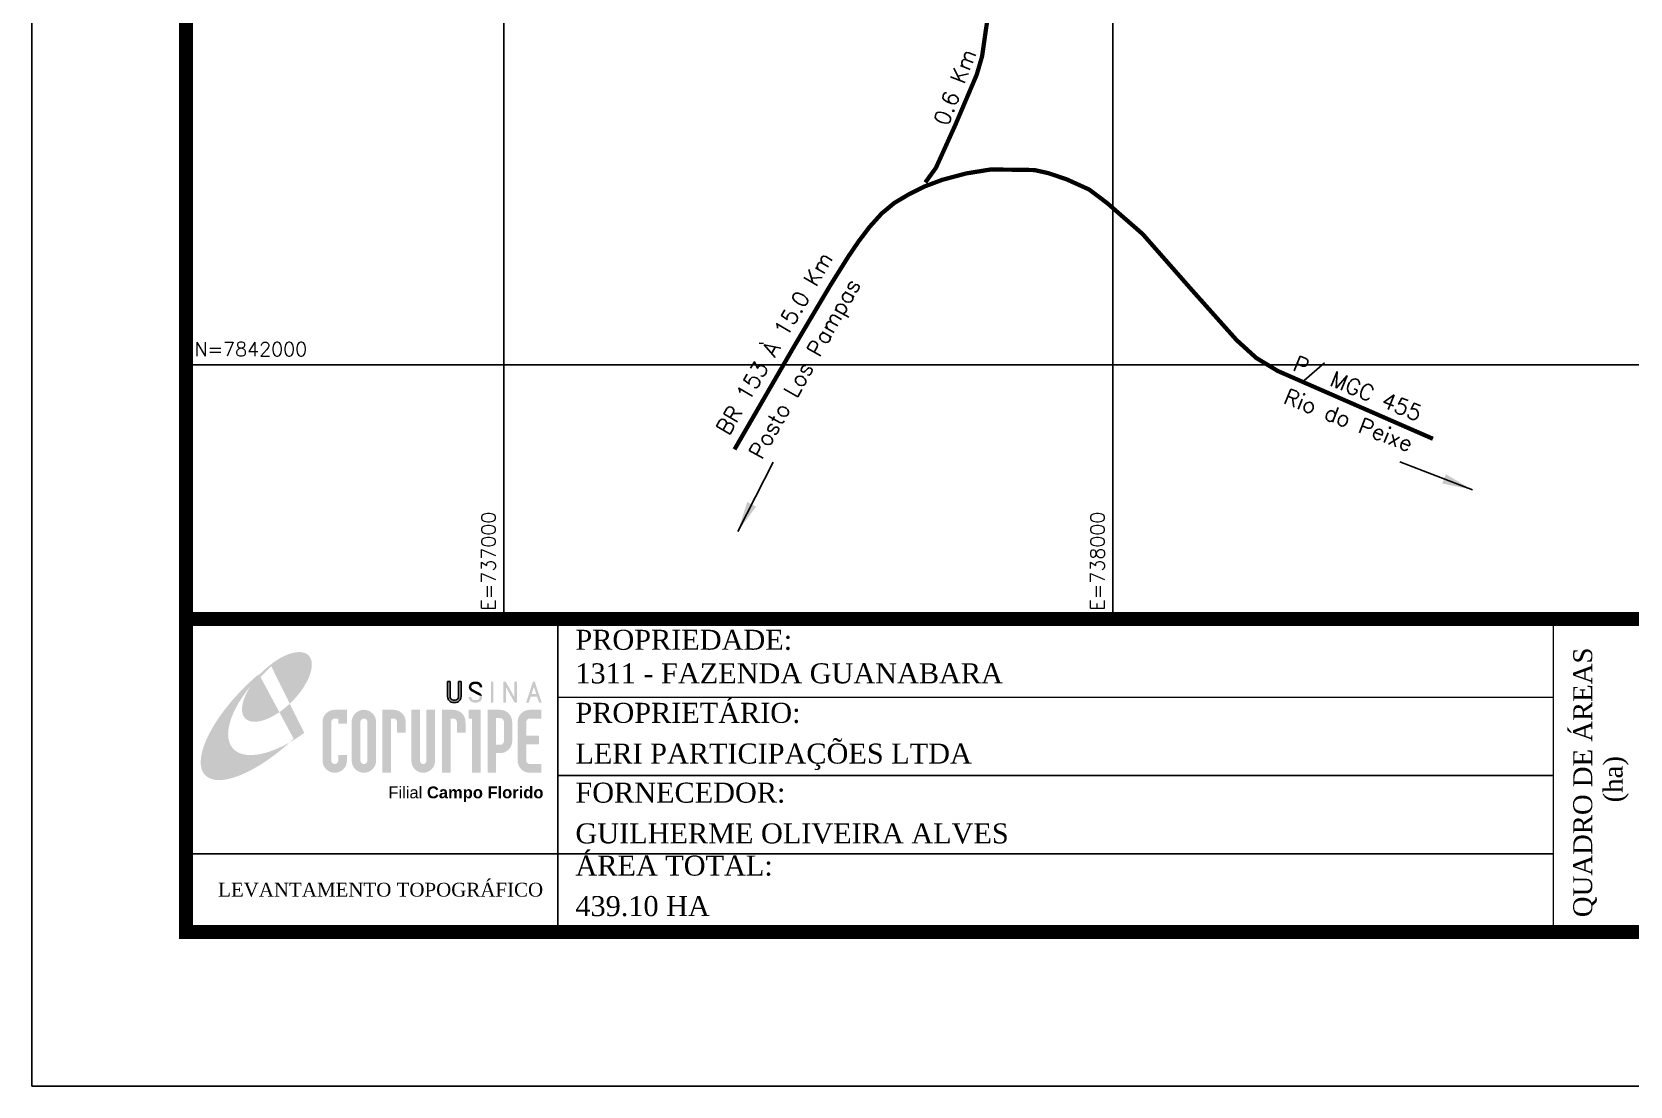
# Model space of a CAD drawing. Extents: x 736225 to 741536, y 7840815 to 7848326.
# Drawn here: x 736225 to 738850, y 7840815 to 7842547 of the extents above; entities that cross this region are included whole.
import ezdxf

# ---------------------------------------------------------------- set-up
doc = ezdxf.new("R2010")
doc.units = 0
doc.header["$LTSCALE"] = 0.6
doc.linetypes.add('CONTINUO', pattern=[0])
doc.linetypes.add('LIN0', pattern=[0])
for name, color, linetype in [('ESTRADA', 7, 'Continuous'), ('FOLHA', 5, 'Continuous'), ('MALHA', 8, 'Continuous'), ('MARGEM', 5, 'Continuous'), ('TEXTO', 7, 'Continuous'), ('TG', 7, 'LIN0')]:
    doc.layers.add(name, color=color, linetype=linetype)
doc.layers.add('TEXTO_DIVERSOS', color=7, linetype='Continuous', lineweight=5)
doc.styles.add('AGROCAD', font='romans.shx')
doc.styles.add('AREAS', font='times.ttf')
doc.styles.add('ARIAL', font='arial.ttf')
doc.styles.add('Simplex', font='simplex.shx')
doc.dimstyles.new('ISO-25', dxfattribs={"dimtxt": 2.5, "dimasz": 2.5, "dimexe": 1.25, "dimexo": 0.625, "dimtad": 1, "dimtxsty": 'Standard', "dimcen": 2.5, "dimadec": 0, "dimazin": 0, "dimtfac": 1, "dimtmove": 0, "dimatfit": 3, "dimfxl": 1, "dimarcsym": 0})

# ---------------------------------------------------------------- blocks, each defined once
blk = doc.blocks.new('A$C78F83FB3')
at = {"layer": 'MARGEM'}
h = blk.add_hatch(color=20, dxfattribs=at)
edge = h.paths.add_edge_path()
edge.add_ellipse((19.49, 23.77), major_axis=(-6.68, -6.67), ratio=0.469426, start_angle=292.7328, end_angle=601.2579)
edge.add_ellipse((22.83, 22.05), major_axis=(12.64, 11.29), ratio=0.457614, start_angle=79.9069, end_angle=107.9139)
edge = h.paths.add_edge_path()
edge.add_ellipse((18.28, 18.7), major_axis=(13.95, 13.59), ratio=0.386848, start_angle=63.9612, end_angle=264.5993)
edge.add_ellipse((22.83, 22.05), major_axis=(12.64, 11.29), ratio=0.457614, start_angle=107.9139, end_angle=245.1182, ccw=False)
edge.add_ellipse((19.49, 23.77), major_axis=(-6.68, -6.67), ratio=0.469426, start_angle=241.2579, end_angle=292.7328, ccw=False)
for color, points in [(20, [(15.46, 26.12), (14.17, 24.81), (14.06, 24.24), (14.39, 23.97), (14.67, 24.54), (19.47, 29.32), (18.48, 28.66), (17.31, 27.78)]), (7, [(58.42, 24.9), (57.9, 24.9), (57.9, 21.73, -0.414214), (57.15, 20.98), (56.84, 20.98, -0.414214), (56.09, 21.73), (56.09, 24.9), (55.57, 24.9), (55.57, 21.73, 0.414214), (56.84, 20.46), (57.15, 20.46, 0.414214), (58.42, 21.73)]), (7, [(61.7, 24.9), (61.23, 24.9, 0.396318), (60.04, 23.78), (60.04, 23.72, 0.151912), (60.39, 22.97), (60.46, 22.92), (62.18, 22), (62.85, 21.83, 0.12407), (62.51, 22.42), (60.75, 23.36, -0.13192), (60.56, 23.77, -0.385578), (61.23, 24.37), (61.7, 24.37, -0.414214), (62.37, 23.7), (62.89, 23.7, 0.414214)]), (7, [(62.37, 23.7), (62.89, 23.7, 0.414214), (61.7, 24.9), (61.23, 24.9, 0.396318), (60.04, 23.78), (60.04, 23.72, 0.151912), (60.39, 22.97), (60.46, 22.92), (62.18, 22), (62.18, 22, -0.131921), (62.37, 21.59, -0.385578), (61.7, 20.98), (61.23, 20.98, -0.414214), (60.56, 21.65), (60.04, 21.65, 0.414214), (61.23, 20.46), (61.7, 20.46, 0.402546), (62.89, 21.61, 0.165292), (62.51, 22.42), (60.75, 23.36, -0.13192), (60.56, 23.77, -0.385578), (61.23, 24.37), (61.7, 24.37, -0.414214)]), (7, [(30.97, 12.46), (29.13, 12.46), (29.13, 8.21, 1), (34.29, 8.21), (34.29, 9.41), (32.45, 9.41), (32.45, 8.21, -1), (30.97, 8.21)])]:
    blk.add_hatch(color=color, dxfattribs=at).paths.add_polyline_path(points)
h = blk.add_hatch(color=7, dxfattribs=at)
h.paths.add_polyline_path([(65.24, 24.9), (64.72, 24.9), (64.72, 20.46), (65.24, 20.46)])
h.paths.add_polyline_path([(67.38, 20.46), (67.9, 20.46), (67.9, 23.74), (69.74, 20.46), (70.23, 20.46), (70.23, 24.9), (69.71, 24.9), (69.71, 21.58), (67.85, 24.9), (67.38, 24.9)])
h.paths.add_polyline_path([(72.17, 20.46), (72.72, 20.46), (73.14, 21.73), (74.49, 21.73), (74.9, 20.46), (75.45, 20.46), (74, 24.9), (73.62, 24.9)])
h.paths.add_polyline_path([(73.81, 23.8), (74.32, 22.25), (73.31, 22.25)], flags=16)
h = blk.add_hatch(color=7, dxfattribs=at)
h.paths.add_polyline_path([(31.71, 18.93, 0.414214), (29.13, 16.35), (29.13, 12.46), (30.97, 12.46), (30.97, 16.35, -0.414214), (31.71, 17.09), (32.45, 17.09), (32.45, 16.02), (34.29, 16.02), (34.29, 18.93)])
h.paths.add_polyline_path([(44.15, 17.09, -0.414214), (44.89, 16.35), (44.89, 14.1), (46.72, 14.1), (46.72, 16.17, 0.433937), (44.15, 18.93), (41.77, 18.93), (41.77, 12.46), (43.61, 12.46), (43.61, 17.09)])
h.paths.add_polyline_path([(43.61, 12.46), (41.77, 12.46), (41.77, 5.62), (43.61, 5.62)])
h.paths.add_polyline_path([(47.92, 12.46), (49.75, 12.46), (49.75, 18.93), (47.92, 18.93)])
h.paths.add_polyline_path([(52.91, 18.93), (51.08, 18.93), (51.08, 12.46), (52.91, 12.46)])
h.paths.add_polyline_path([(51.08, 8.12, -1), (49.75, 8.12), (49.75, 12.46), (47.92, 12.46), (47.92, 8.12, 1), (52.91, 8.12), (52.91, 12.46), (51.08, 12.46)])
h.paths.add_polyline_path([(54.41, 12.46), (56.25, 12.46), (56.25, 17.09), (56.79, 17.09, -0.414214), (57.53, 16.35), (57.53, 14.1), (59.36, 14.1), (59.36, 16.17, 0.433937), (56.79, 18.93), (54.41, 18.93)])
h.paths.add_polyline_path([(56.25, 12.46), (54.41, 12.46), (54.41, 5.62), (56.25, 5.62)])
h.paths.add_polyline_path([(60.73, 12.46), (62.58, 12.46), (62.58, 18.93), (60.02, 18.93), (60.02, 17.08), (60.73, 17.08)])
h.paths.add_polyline_path([(62.58, 12.46), (60.73, 12.46), (60.73, 5.62), (62.58, 5.62)])
h.paths.add_polyline_path([(64.06, 12.46), (65.82, 12.46), (65.82, 17.17), (66.66, 17.17, -0.450417), (67.48, 16.25), (67.48, 12.46), (69.24, 12.46, 0.002307), (69.24, 12.48, 0.005282), (69.23, 12.54, -0.000938), (69.23, 12.53), (69.23, 16.17, 0.433937), (66.66, 18.93), (64.06, 18.93)])
h.paths.add_polyline_path([(64.06, 5.62), (65.82, 5.62), (65.82, 9.77), (66.66, 9.77, 0.426056), (69.24, 12.46), (67.48, 12.46), (67.48, 12.45, -0.450417), (66.66, 11.53), (65.82, 11.53), (65.82, 12.46), (64.06, 12.46)])
h.paths.add_polyline_path([(70.37, 12.46), (74.87, 12.46), (74.87, 13.44), (72.21, 13.44), (72.21, 16.35, -0.414214), (72.95, 17.09), (75.38, 17.09), (75.38, 18.93), (72.95, 18.93, 0.414214), (70.37, 16.35)])
h.paths.add_polyline_path([(72.21, 11.62), (74.87, 11.62), (74.87, 12.46), (70.37, 12.46), (70.37, 8.21, 0.414214), (72.95, 5.62), (75.38, 5.62), (75.38, 7.47), (72.95, 7.47, -0.414214), (72.21, 8.21)])
h = blk.add_hatch(color=7, dxfattribs=at)
h.paths.add_polyline_path([(35.29, 16.35), (35.29, 8.21, 1), (40.46, 8.21, 0.016978), (40.45, 8.38), (40.45, 16.17, 0.433937), (37.88, 18.93), (37.87, 18.93, 0.41391)])
h.paths.add_polyline_path([(38.62, 16.35), (38.62, 8.21, -1), (37.13, 8.21), (37.13, 16.35, -1)], flags=16)
at = {"layer": 'MARGEM', "color": 7}
blk.add_lwpolyline([(58.42, 24.9), (57.9, 24.9), (57.9, 21.73, -0.414214), (57.15, 20.98), (56.84, 20.98, -0.414214), (56.09, 21.73), (56.09, 24.9), (55.57, 24.9), (55.57, 21.73, 0.414214), (56.84, 20.46), (57.15, 20.46, 0.414214), (58.42, 21.73), (58.42, 24.9)], format="xyb", close=True, dxfattribs=at)
at = {"layer": 'MARGEM', "color": 252, "insert": (43.05, 2.72), "char_height": 2.5, "attachment_point": 1, "style": 'ARIAL'}
blk.add_mtext_dynamic_manual_height_columns('Filial {\\fArial|b1|i0|c0|p34;Campo Florido}', width=33.0271, gutter_width=2.46, heights=[2.95], dxfattribs=at)
blk = doc.blocks.new('d')
at = {"layer": 'MARGEM', "linetype": 'ByBlock', "xscale": 7.64501357423452, "yscale": 7.64501357423452, "zscale": 7.64501357423452}
blk.add_blockref('A$C78F83FB3', (729346.9, 7805661.4), dxfattribs=at)
blk = doc.blocks.new('coordi')
at = {"layer": 'MALHA', "linetype": 'Continuous', "style": 'AGROCAD'}
blk.add_attdef('COORDI', (6, 6), '', height=10, dxfattribs=at)

msp = doc.modelspace()

# ---------------------------------------------------------------- linework, layer by layer
at = {"layer": 'ESTRADA', "color": 7, "linetype": 'CONTINUO', "ltscale": 80, "const_width": 7}
for points in [[(737900.2, 7842829.3), (737898.5, 7842818.2), (737893.1, 7842805.1), (737864.1, 7842752.4), (737835.3, 7842702.1), (737821.6, 7842677.4), (737813.4, 7842662.6), (737808.2, 7842649.8), (737804.5, 7842625.9), (737798.5, 7842594.8), (737791.7, 7842550.8), (737785.4, 7842506.7), (737776.6, 7842476.5), (737741.7, 7842394.5), (737718.5, 7842343.1), (737709.4, 7842323.1), (737692.1, 7842299.4)], [(737378.7, 7841860.9), (737476.7, 7842030.2), (737535.7, 7842129.8), (737565.9, 7842178), (737582.4, 7842202.3), (737600.7, 7842226.5), (737620.4, 7842248.4), (737641.4, 7842265.8), (737665.2, 7842279.9), (737690.8, 7842292.7), (737720, 7842303.7), (737759.4, 7842314.2), (737799.2, 7842320.6), (737844.9, 7842320.2), (737871.4, 7842319.7), (737893.8, 7842314.7), (737924, 7842304.6), (737961.3, 7842287.7), (737991, 7842265.3), (738049.1, 7842214.6), (738130.5, 7842122.1), (738203.3, 7842040.5), (738235.7, 7842011.1), (738271, 7841989.7), (738525.9, 7841878.3)]]:
    msp.add_lwpolyline(points, dxfattribs=at)
at = {"layer": 'MALHA'}
for points in [[(737000, 7841582.2), (737000, 7843957.9)], [(738000, 7841582.2), (738000, 7842709.8)], [(736477.6, 7842000), (741282.6, 7842000)]]:
    msp.add_lwpolyline(points, dxfattribs=at)
at = {"layer": 'MARGEM', "color": 174, "linetype": 'LIN0', "const_width": 23, "flags": 128}
msp.add_lwpolyline([(736477.6, 7841582.2), (741282.6, 7841582.2), (741282.6, 7841068.1), (736477.6, 7841068.1)], close=True, dxfattribs=at)
at = {"layer": 'MARGEM', "color": 174, "linetype": 'LIN0', "const_width": 2.55, "flags": 128}
for points in [[(737088.6, 7841582.2), (737088.6, 7841068.1)], [(738723.6, 7841582.2), (738723.6, 7841074.4)], [(737088.6, 7841453.7), (738723.6, 7841453.7)], [(737088.6, 7841325.1), (738723.6, 7841325.1)], [(736477.6, 7841196.6), (738723.6, 7841196.6)]]:
    msp.add_lwpolyline(points, dxfattribs=at)
at = {"layer": 'TG', "color": 174, "linetype": 'LIN0'}
for p, q in [((736224.7, 7840815.2), (736224.7, 7848326.2)), ((741535.5, 7840815.2), (736224.7, 7840815.2))]:
    msp.add_line(p, q, dxfattribs=at)
at = {"layer": 'TG', "color": 174, "linetype": 'LIN0', "flags": 128}
msp.add_lwpolyline([(741535.5, 7840815.2), (741535.5, 7848326.2), (736224.7, 7848326.2), (736224.7, 7840815.2)], close=True, dxfattribs=at)
at = {"layer": 'TG', "color": 174, "linetype": 'LIN0', "const_width": 23, "flags": 128}
msp.add_lwpolyline([(741282.6, 7841068.1), (741282.6, 7848073.3), (736477.6, 7848073.3), (736477.6, 7841068.1)], close=True, dxfattribs=at)

# ---------------------------------------------------------------- block references
at = {"xscale": 1.016256434659816, "yscale": 1.016256434659816, "zscale": 1.016256434659816, "rotation": 0.0004500187826474986}
msp.add_blockref('d', (-4665.5, -91273.4), dxfattribs=at)
at = {"layer": 'MALHA'}
ref = msp.add_blockref('coordi', (736477.6, 7842000), dxfattribs=dict(at, xscale=2.3, yscale=2.3, zscale=2.3))
ref.add_attrib('COORDI', 'N=7842000', (736491.4, 7842013.8), dxfattribs={"height": 23, "style": 'AGROCAD'})
ref = msp.add_blockref('coordi', (737000, 7841582.2), dxfattribs=dict(at, xscale=2.3, yscale=2.3, zscale=2.3, rotation=90))
ref.add_attrib('COORDI', 'E=737000', (736986.2, 7841596), dxfattribs={"height": 23, "rotation": 90, "style": 'AGROCAD'})
ref = msp.add_blockref('coordi', (738000, 7841582.2), dxfattribs=dict(at, xscale=2.3, yscale=2.3, zscale=2.3, rotation=90))
ref.add_attrib('COORDI', 'E=738000', (737986.2, 7841596), dxfattribs={"height": 23, "rotation": 90, "style": 'AGROCAD'})

# ---------------------------------------------------------------- texts
at = {"layer": 'FOLHA', "color": 7, "insert": (736530.5, 7841137.4), "char_height": 22.761, "attachment_point": 4, "rotation": 0.0001, "style": 'AREAS'}
msp.add_mtext('LEVANTAMENTO TOPOGRÁFICO', dxfattribs=at)
at = {"layer": 'TEXTO', "attachment_point": 1, "rotation": 0.0001, "style": 'AREAS'}
for s, insert, char_height, width in [('{\\fTimes New Roman|b0|i0|c0|p18;\\C7;PROPRIEDADE:}', (737117.4, 7841564.6), 32.877, 275.897), ('1311 - FAZENDA GUANABARA', (737117.4, 7841509.5), 32.877, 1108.72), ('PROPRIETÁRIO:', (737117.4, 7841444.6), 32.877, 286.022), ('LERI PARTICIPAÇÕES LTDA', (737117.4, 7841377.7), 32.877, 779.057), ('FORNECEDOR:', (737117.4, 7841313.5), 32.877, 263.241), ('GUILHERME OLIVEIRA ALVES', (737117.4, 7841246.6), 32.877, 822.026), ('ÁREA TOTAL:', (737117.4, 7841193.7), 32.877, 422.206), ('439.10 HA', (737117.4, 7841127.2), 32.88, 452.114)]:
    msp.add_mtext(s, dxfattribs=dict(at, insert=insert, char_height=char_height, width=width))
at = {"layer": 'TEXTO', "insert": (738756.3, 7841092.5), "char_height": 31.23, "width": 457.345, "attachment_point": 1, "rotation": 90.0001, "line_spacing_factor": 0.958909, "style": 'AREAS'}
msp.add_mtext('QUADRO DE ÁREAS\\P                (ha)', dxfattribs=at)
at = {"layer": 'TEXTO_DIVERSOS', "linetype": 'Continuous', "style": 'Simplex'}
for s, rotation, p in [('0.6 Km', 68.6948, (737729.2, 7842390.6)), ('BR 153 À 15.0 Km', 59.5393, (737369.3, 7841882.2)), ('Posto Los Pampas', 60.5321, (737423.4, 7841842.6)), ('P/ MGC 455', 337.5638, (738293.8, 7841991.8)), ('Rio do Peixe', 338.7103, (738278.7, 7841937.3))]:
    msp.add_text(s, height=26, rotation=rotation, dxfattribs=at).set_placement(p)

# ---------------------------------------------------------------- leaders
for points in [[(737384.2, 7841726.2), (737442.1, 7841840.1)], [(738590.8, 7841794.4), (738471.7, 7841840.7)]]:
    msp.add_leader(points, dimstyle='ISO-25', override={"dimasz": 50, "dimzin": 0})

doc.saveas('drawing.dxf')
